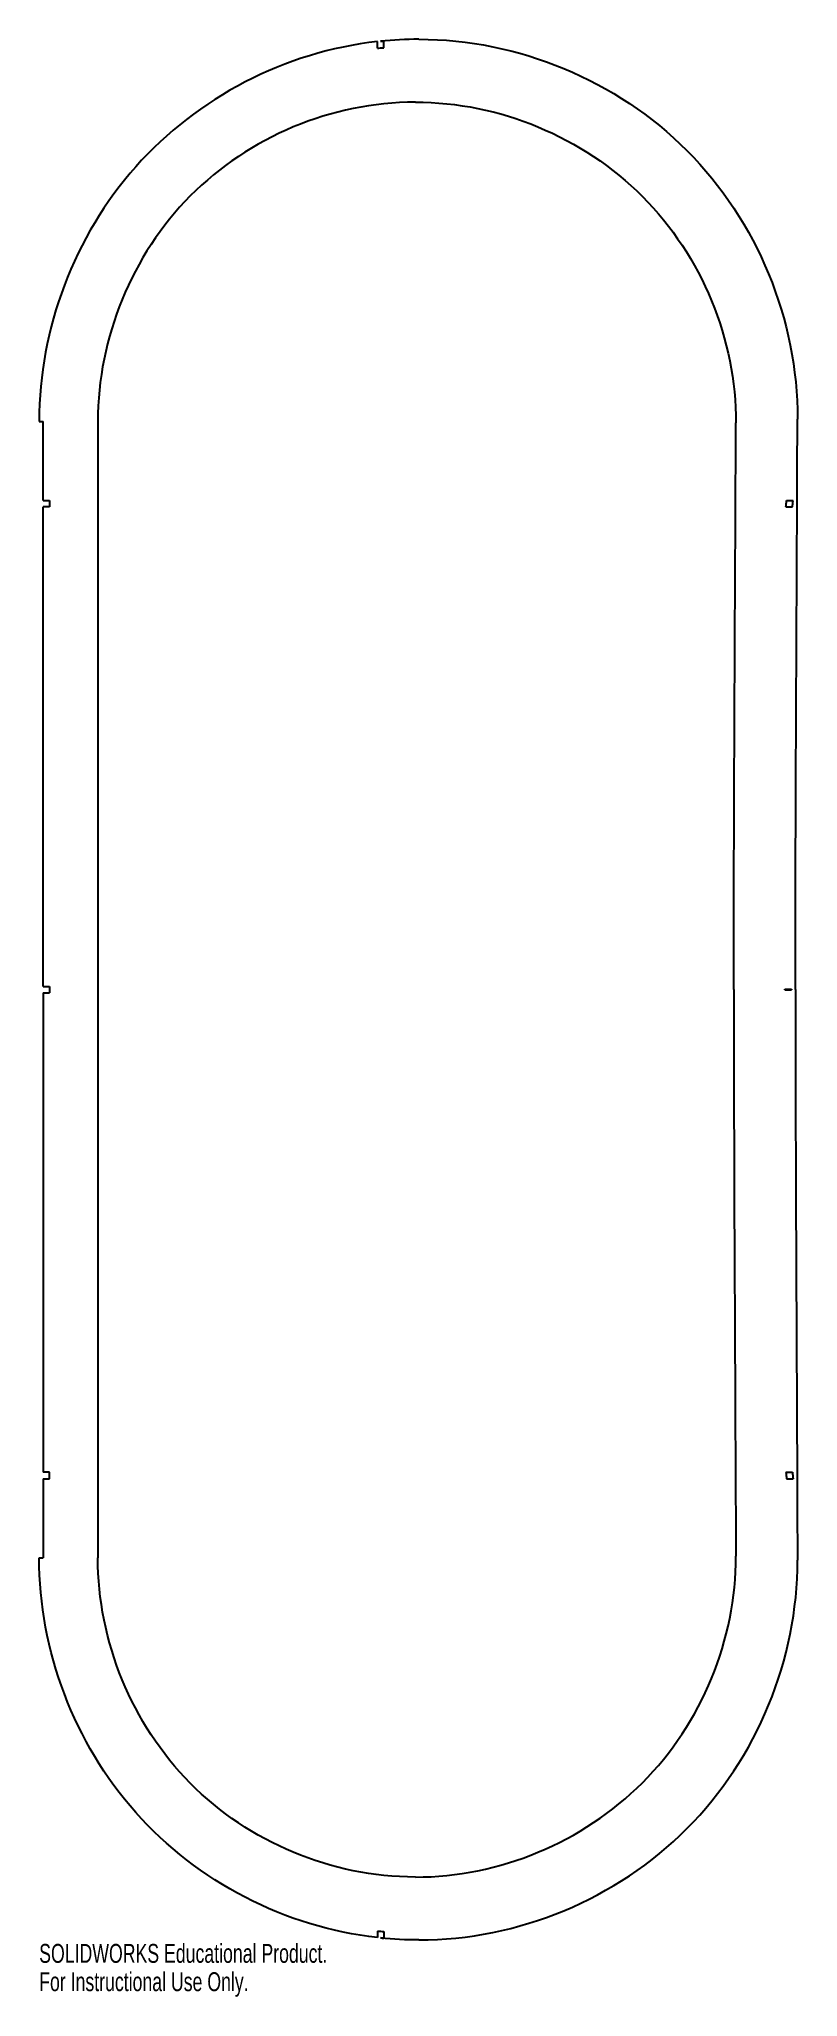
# Model space of a CAD drawing. Header units: millimetres. Extents: x 31 to 225, y -258 to 243.
import ezdxf

# ---------------------------------------------------------------- set-up
doc = ezdxf.new("R2010")
doc.units = ezdxf.units.MM
doc.styles.add('SLDTEXTSTYLE0', font='TXT', dxfattribs={"width": 0.7})

msp = doc.modelspace()

# ---------------------------------------------------------------- linework, layer by layer
at = {"color": 7, "linetype": 'Continuous', "lineweight": 25}
for p, q in [((30.77, 145.46), (31.77, 145.46)), ((31.77, 125.22), (31.77, 145.46)), ((45.77, 145.46), (45.77, -145.46)), ((31.77, 125.22), (33.37, 125.22)), ((33.37, 123.54), (31.77, 123.54)), ((31.77, 0.8), (31.77, 123.54)), ((33.37, 125.22), (33.37, 123.54)), ((31.77, 0.8), (33.37, 0.8)), ((33.37, 0.8), (33.37, -0.8)), ((221.45, -0.1), (221.45, 0.1)), ((223.13, 0.1), (223.13, -0.1)), ((31.77, -0.8), (33.37, -0.8)), ((31.77, -0.8), (31.77, -123.54)), ((33.37, -123.54), (31.77, -123.54)), ((31.77, -125.22), (33.37, -125.22)), ((31.77, -125.22), (31.77, -145.46)), ((33.37, -125.22), (33.37, -123.54)), ((30.77, -145.46), (31.77, -145.46))]:
    msp.add_line(p, q, dxfattribs=at)
for points, knots in [([(117.26, 242.68), (93.67, 240.06), (71.23, 228.39), (39.72, 192.88), (30.77, 169.2), (30.77, 145.46)], [0, 0, 0, 0, 0.5, 0.5, 1, 1, 1, 1]), ([(127.84, 243.27), (153.25, 243.3), (178.5, 232.78), (214.37, 196.76), (224.78, 171.47), (224.69, 146.06)], [0, 0, 0, 0, 0.5, 0.5, 1, 1, 1, 1]), ([(126.97, 227.17), (105.52, 227.15), (84.39, 218.27), (54.45, 188.03), (45.77, 166.85), (45.77, 145.46)], [0, 0, 0, 0, 0.5, 0.5, 1, 1, 1, 1]), ([(126.97, 227.17), (148.41, 227.2), (169.82, 218.29), (200.23, 187.78), (209.02, 166.38), (208.94, 145.04)], [0, 0, 0, 0, 0.5, 0.5, 1, 1, 1, 1]), ([(208.4, 0), (208.4, 5.56), (208.41, 11.36), (208.43, 23.45), (208.45, 31.18), (208.48, 41.35), (208.5, 46.92), (208.53, 55.99), (208.55, 59.13), (208.57, 65.65), (208.59, 70.35), (208.63, 76.92), (208.65, 82.07), (208.71, 94.97), (208.73, 98.63), (208.76, 104.67), (208.77, 105.25), (208.85, 123.01), (208.91, 135.09), (208.94, 145.04)], [0, 0, 0, 0, 0.125, 0.125, 0.25, 0.25, 0.375, 0.375, 0.4375, 0.4375, 0.5, 0.5, 0.625, 0.625, 0.6875, 0.6875, 0.75, 0.75, 1, 1, 1, 1]), ([(208.4, 0), (208.4, -5.58), (208.41, -11.39), (208.43, -23.48), (208.45, -31.09), (208.48, -41.44), (208.5, -47.06), (208.54, -59.15), (208.58, -67.71), (208.62, -74.95), (208.64, -79.03), (208.66, -83.79), (208.68, -87.12), (208.68, -87.68), (208.72, -96.66), (208.76, -103.42), (208.77, -106.84), (208.78, -108.37), (208.77, -106.99), (208.85, -123.29), (208.91, -135.37), (208.94, -145.04)], [0, 0, 0, 0, 0.125, 0.125, 0.25, 0.25, 0.375, 0.375, 0.5, 0.5, 0.5625, 0.59375, 0.59375, 0.625, 0.625, 0.6875, 0.71875, 0.71875, 0.75, 0.75, 1, 1, 1, 1]), ([(126.97, -227.17), (148.41, -227.2), (169.82, -218.29), (200.23, -187.78), (209.02, -166.38), (208.94, -145.04)], [0, 0, 0, 0, 0.5, 0.5, 1, 1, 1, 1]), ([(117.26, -242.68), (93.67, -240.06), (71.23, -228.39), (39.72, -192.88), (30.77, -169.2), (30.77, -145.46)], [0, 0, 0, 0, 0.5, 0.5, 1, 1, 1, 1]), ([(126.97, -227.17), (105.52, -227.15), (84.39, -218.27), (54.45, -188.03), (45.77, -166.85), (45.77, -145.46)], [0, 0, 0, 0, 0.5, 0.5, 1, 1, 1, 1]), ([(127.84, -243.27), (153.25, -243.3), (178.5, -232.78), (214.37, -196.76), (224.78, -171.47), (224.69, -146.06)], [0, 0, 0, 0, 0.5, 0.5, 1, 1, 1, 1])]:
    msp.add_open_spline(points, degree=3, knots=knots, dxfattribs=at)
for points in [[(117.26, 241), (117.26, 241.56), (117.26, 242.12), (117.26, 242.68)], [(117.26, 241), (117.8, 241.04), (118.34, 241.07), (118.88, 241.11)], [(127.84, 243.27), (124.58, 243.27), (121.32, 243.1), (118.07, 242.77)], [(118.07, 242.77), (118.34, 242.79), (118.61, 242.8), (118.88, 242.82)], [(118.88, 241.11), (118.88, 241.68), (118.88, 242.25), (118.88, 242.82)], [(224.18, 0), (224.18, 48.67), (224.52, 97.39), (224.69, 146.06)], [(221.75, 123.54), (221.8, 124.1), (221.85, 124.66), (221.91, 125.22)], [(221.75, 123.54), (222.31, 123.54), (222.87, 123.54), (223.42, 123.54)], [(221.91, 125.22), (222.46, 125.22), (223.02, 125.22), (223.58, 125.22)], [(223.42, 123.54), (223.47, 124.1), (223.53, 124.66), (223.58, 125.22)], [(221.45, 0.1), (222.01, 0.1), (222.57, 0.1), (223.13, 0.1)], [(224.18, 0), (224.18, -48.67), (224.52, -97.39), (224.69, -146.06)], [(221.45, -0.1), (222.01, -0.1), (222.57, -0.1), (223.13, -0.1)], [(221.75, -123.54), (222.31, -123.54), (222.87, -123.54), (223.42, -123.54)], [(221.75, -123.54), (221.8, -124.1), (221.85, -124.66), (221.91, -125.22)], [(221.91, -125.22), (222.46, -125.22), (223.02, -125.22), (223.58, -125.22)], [(223.42, -123.54), (223.47, -124.1), (223.53, -124.66), (223.58, -125.22)], [(117.26, -241), (117.26, -241.56), (117.26, -242.12), (117.26, -242.68)], [(117.26, -241), (117.8, -241.04), (118.34, -241.07), (118.88, -241.11)], [(118.07, -242.77), (118.34, -242.79), (118.61, -242.8), (118.88, -242.82)], [(127.84, -243.27), (124.58, -243.27), (121.32, -243.1), (118.07, -242.77)], [(118.88, -241.11), (118.88, -241.68), (118.88, -242.25), (118.88, -242.82)]]:
    msp.add_open_spline(points, degree=3, dxfattribs=at)

# ---------------------------------------------------------------- texts
at = {"color": 7, "linetype": 'Continuous', "char_height": 4.8336, "attachment_point": 1, "style": 'SLDTEXTSTYLE0'}
for s, insert in [('SOLIDWORKS Educational Product.', (30.77, -244.29)), ('For Instructional Use Only.', (30.77, -251.54))]:
    msp.add_mtext(s, dxfattribs=dict(at, insert=insert))

doc.saveas('drawing.dxf')
